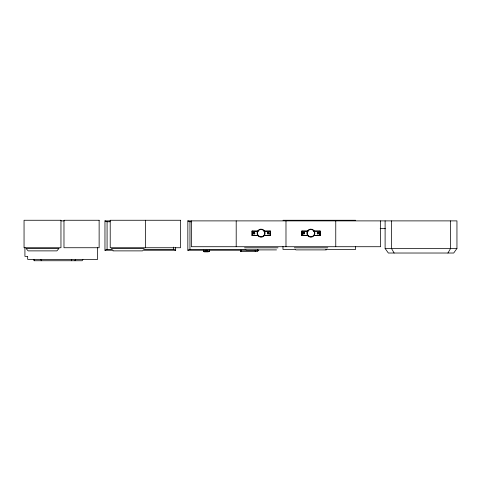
<?xml version="1.0" encoding="UTF-8"?>
<svg xmlns="http://www.w3.org/2000/svg" width="481" height="481" viewBox="0 0 481 481"><rect width="100%" height="100%" fill="white"/><g stroke="black" fill="none" stroke-linecap="round" stroke-linejoin="round"><path stroke-width="0.72" d="M203.643 250.24L203.583 251.737L203.529 250.24M209.391 250.24L209.337 251.371L209.283 250.24M204.587 251.298L204.557 251.683L204.503 251.298M254.166 232.834L253.721 233.093L254.166 233.622L254.497 233.225L254.227 232.437L253.331 232.954L253.685 233.922L254.227 234.019L254.888 233.225L254.227 232.437M268.26 232.834L267.815 233.093L268.26 233.622L268.59 233.225L268.32 232.437L267.43 232.954L267.779 233.922L268.795 233.742L268.981 233.225L268.32 232.437M303.95 232.834L303.505 233.093L303.95 233.622L304.281 233.225L304.004 232.437L303.114 232.954L303.469 233.922L304.479 233.742L304.665 233.225L304.004 232.437M318.043 232.834L317.598 233.093L318.043 233.622L318.374 233.225L318.103 232.437L317.207 232.954L317.562 233.922L318.578 233.742L318.765 233.225L318.103 232.437M71.35 260.738L71.759 259.361M74.97 260.738L75.487 259.361M82.918 259.361L82.173 260.738L34.127 260.738L33.381 259.361M447.931 253.024L450.589 248.449L450.589 220.887M253.685 233.922L253.896 233.574M267.779 233.922L267.995 233.574M303.469 233.922L303.679 233.574M317.562 233.922L317.773 233.574M257.479 249.801L258.537 250.24L187.837 250.24L187.837 220.887L456.95 220.887L456.95 248.449L453.715 253.024L388.341 253.024L385.107 248.449L385.107 220.887M110.167 220.887L104.96 220.887L104.96 250.24L107.077 249.362L112.307 249.362M187.837 250.24L189.959 249.362L245.965 249.362M253.331 233.501L253.721 233.363M267.43 233.501L267.815 233.363M303.114 233.501L303.505 233.363M317.207 233.501L317.598 233.363M270.418 231.09L269.931 231.199L269.931 235.347L270.418 235.456L270.418 231.09L263.792 231.09M252.002 235.456L252.489 235.347L252.489 231.199L252.002 231.09L252.002 235.456L258.634 235.456M320.202 231.09L319.715 231.199L319.715 235.347L320.202 235.456L320.202 231.09L313.57 231.09L320.039 231.127L320.039 235.419L313.528 235.419M301.785 235.456L302.272 235.347L302.272 231.199L301.785 231.09L301.785 235.456L308.417 235.456M282.978 220.268L355.615 220.268M61.285 220.887L64.25 220.887M104.96 220.887L107.077 221.765L110.065 221.765M187.837 220.887L189.959 221.765L191.456 221.765M380.182 228.649L385.335 228.649M252.002 231.09L257.894 231.09M301.785 231.09L308.417 231.09M258.303 231.199L252.17 231.127L252.17 235.419L258.303 235.347M264.117 231.199L270.256 231.127L270.256 235.419L264.117 235.347M307.738 231.127L301.948 231.127L301.948 235.419L308.087 235.347M254.497 233.225L254.888 233.225M268.59 233.225L268.981 233.225M304.281 233.225L304.665 233.225M318.374 233.225L318.765 233.225M263.792 235.456L270.418 235.456M313.57 235.456L320.202 235.456M244.528 247.829L278.018 247.829M294.306 247.829L327.801 247.829M385.107 248.449L456.95 248.449M111.364 248.485L144.21 248.485M143.669 249.362L173.539 249.362L175.655 250.24L175.655 247.306M295.707 249.417L282.978 249.417L282.978 246.428M325.661 249.417L355.615 249.417L355.615 246.428M246.031 249.892L276.515 249.892M295.809 249.892L326.298 249.892M104.96 250.24L113.143 250.24M142.911 250.24L175.655 250.24M112.981 250.878L142.592 250.878M204.263 251.864L208.309 251.864M317.207 232.954L317.598 233.093M303.114 232.954L303.505 233.093M267.43 232.954L267.815 233.093M253.331 232.954L253.721 233.093M317.562 232.533L317.773 232.882M303.469 232.533L303.679 232.882M267.779 232.533L267.995 232.882M253.685 232.533L253.896 232.882M394.131 253.024L391.468 248.449L391.468 220.887M34.145 259.818L34.632 260.738M40.813 259.361L41.33 260.738M318.043 233.622L318.103 234.019M303.95 233.622L304.004 234.019M268.26 233.622L268.32 234.019M254.166 233.622L254.227 234.019M380.615 220.887L380.615 246.717L191.354 246.717L191.354 220.887M335.762 220.887L335.762 246.717M285.985 220.887L285.985 246.717M257.78 250.24L257.78 251.521L240.446 251.521L240.446 250.24M255.261 250.24L255.261 251.521M241.432 250.24L241.432 251.521M241.035 250.24L241.035 251.521M240.843 250.24L240.843 251.521M236.201 220.887L236.201 246.717M209.469 250.24L209.469 251.371L203.908 251.371L203.908 250.24M207.576 250.24L207.576 251.371M206.86 250.24L206.86 251.371M206.367 250.24L206.367 251.371M205.778 250.24L205.778 251.371M189.959 221.765L189.959 249.362M173.539 247.126L173.539 249.362M145.358 220.262L145.358 247.739M107.077 221.765L107.077 249.362M97.643 247.523L97.643 259.361L27.67 259.361L27.67 256.367L24.922 256.367L24.922 247.499M58.929 248.485L56.878 250.878L28.126 250.878L26.082 248.485L58.929 248.485M60.961 220.262L24.05 220.262L24.05 247.739L60.961 247.739L60.961 220.262M99.134 220.262L63.979 220.262L63.979 247.739L99.134 247.739L99.134 220.262M180.513 220.262L110.209 220.262L110.209 247.739L180.513 247.739L180.513 220.262M258.501 235.726A3.65 3.65 0 0 0 264.61 234.091A3.65 3.65 0 0 0 260.137 229.617A3.65 3.65 0 0 0 258.501 235.726M259.073 236.622A4.016 4.016 0 0 0 265.103 233.147A4.016 4.016 0 0 0 259.073 229.665A4.016 4.016 0 0 0 259.073 236.622M308.285 235.726A3.65 3.65 0 0 0 314.394 234.091A3.65 3.65 0 0 0 309.92 229.617A3.65 3.65 0 0 0 308.285 235.726M308.856 236.622A4.016 4.016 0 0 0 314.881 233.147A4.016 4.016 0 0 0 308.856 229.665A4.016 4.016 0 0 0 308.856 236.622"/></g></svg>
